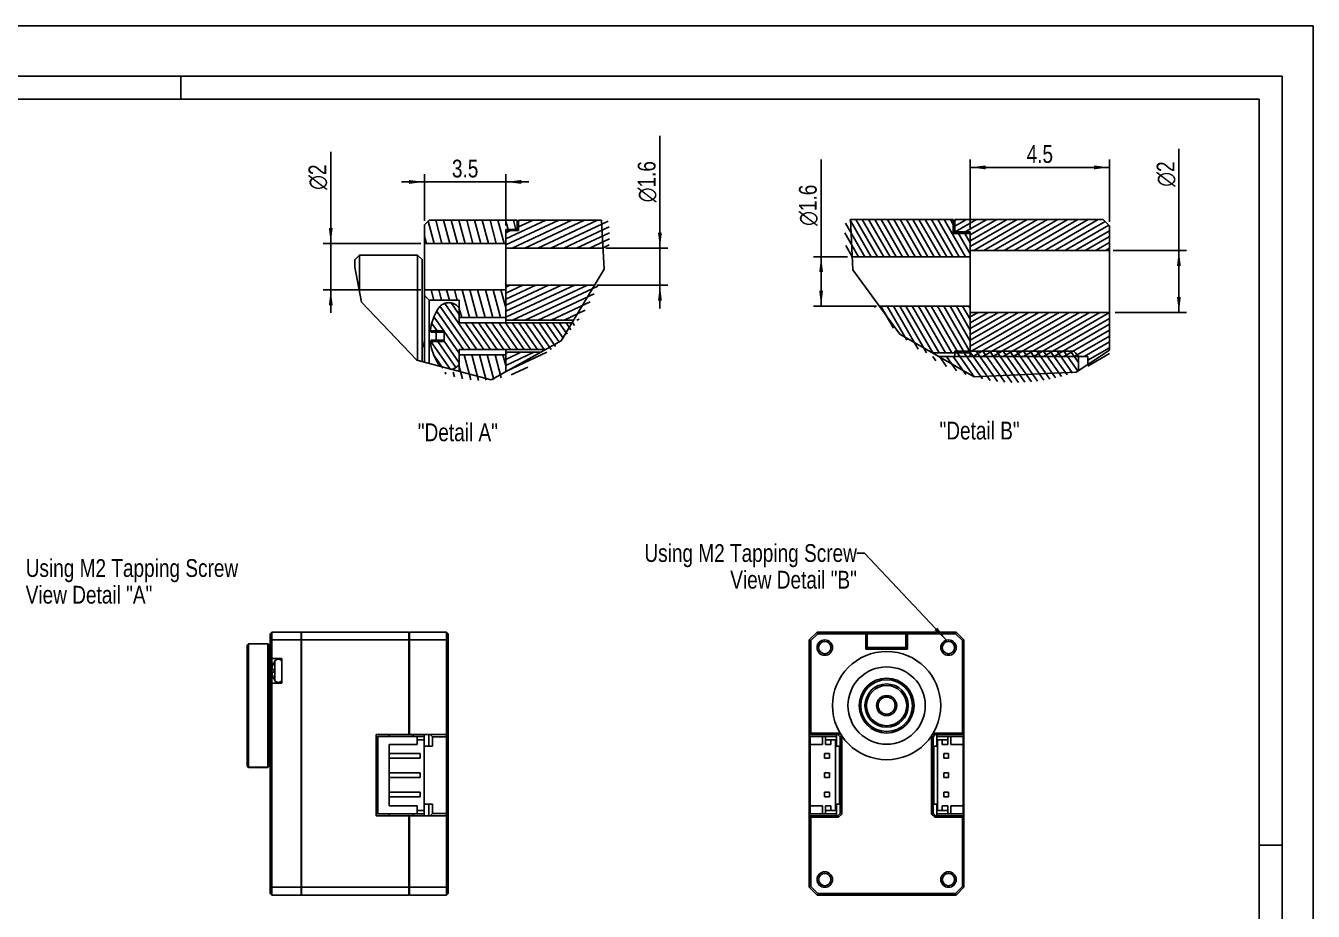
# Model space of a CAD drawing. Header units: millimetres. Extents: x 0 to 297, y 0 to 210.
# Drawn here: x 130.5 to 297, y 95.5 to 210 of the extents above; entities that cross this region are included whole.
import ezdxf

# ---------------------------------------------------------------- set-up
doc = ezdxf.new("R2010")
doc.units = ezdxf.units.MM
doc.header["$LTSCALE"] = 16.335
doc.layers.get('0').update_dxf_attribs({"linetype": 'CONTINUOUS'})
for name, color, linetype in [('02___PRT_ALL_AXES', 7, 'CONTINUOUS'), ('3_ALL_AXES', 7, 'CONTINUOUS'), ('7_ALL_FEATURES', 7, 'CONTINUOUS')]:
    doc.layers.add(name, color=color, linetype=linetype)
doc.styles.get("Standard").update_dxf_attribs({"font": 'txt', "width": 0.8})
doc.styles.add('TEXTSTYLE_1', font='gdt', dxfattribs={"width": 0.8})
doc.dimstyles.new('DIMSTYLE_2', dxfattribs={"dimtxt": 2.3, "dimasz": 2, "dimexe": 1, "dimexo": 0.5, "dimgap": 0.575, "dimtad": 1, "dimlfac": 0.333333, "dimdsep": 46, "dimtxsty": 'Standard', "dimblk": '_FILLED', "dimblk1": '_FILLED', "dimblk2": '_FILLED', "dimcen": 0.09, "dimazin": 2, "dimtp": 0.01, "dimtm": 0.01, "dimtfac": 1, "dimtofl": 0, "dimtmove": 0, "dimatfit": 3, "dimldrblk": '_FILLED', "dimfxl": 0, "dimtolj": 1, "dimarcsym": 0})
doc.dimstyles.new('DIMSTYLE_3', dxfattribs={"dimtxt": 2.3, "dimasz": 2, "dimexe": 1, "dimexo": 0.5, "dimgap": 0.575, "dimtad": 1, "dimlfac": 0.25, "dimdsep": 46, "dimtxsty": 'Standard', "dimblk": '_FILLED', "dimblk1": '_FILLED', "dimblk2": '_FILLED', "dimcen": 0.09, "dimazin": 2, "dimtp": 0.01, "dimtm": 0.01, "dimtfac": 1, "dimtofl": 0, "dimtmove": 0, "dimatfit": 3, "dimldrblk": '_FILLED', "dimfxl": 0, "dimtolj": 1, "dimarcsym": 0})
doc.dimstyles.get("Standard").update_dxf_attribs({"dimtxt": 2.3, "dimasz": 2, "dimexe": 1, "dimexo": 0.5, "dimtad": 1, "dimdsep": 46, "dimtxsty": 'Standard', "dimblk": '_FILLED', "dimblk1": '_FILLED', "dimblk2": '_FILLED', "dimcen": 0.09, "dimazin": 2, "dimtol": 1, "dimtp": 0.01, "dimtm": 0.01, "dimtfac": 1, "dimtofl": 0, "dimtmove": 0, "dimatfit": 3, "dimldrblk": '_FILLED', "dimfxl": 0, "dimtolj": 1, "dimarcsym": 0})
pattern_1 = [(125, (0, 0), (-0.5843662, -0.4091776), [])]

# ---------------------------------------------------------------- blocks, each defined once
blk = doc.blocks.new('_FILLED')
at = {"color": 0, "linetype": 'ByBlock'}
blk.add_solid([(0, 0), (-1, 0.125), (-1, -0.125)], dxfattribs=at)
blk = doc.blocks.new('*D5')
at = {"color": 2, "linetype": 'Continuous'}
for p, q in [((169.91, 181.85), (169.91, 193.69)), ((169.91, 193.69), (169.91, 178.85)), ((181.54, 181.85), (168.91, 181.85)), ((169.91, 172.85), (169.91, 178.85)), ((181.54, 175.85), (168.91, 175.85)), ((169.91, 175.85), (169.91, 172.85))]:
    blk.add_line(p, q, dxfattribs=at)
at = {"color": 2, "linetype": 'Continuous', "xscale": 2, "yscale": 2, "zscale": 2}
for p, rotation in [((169.91, 181.85), 270), ((169.91, 175.85), 90)]:
    blk.add_blockref('_FILLED', p, dxfattribs=dict(at, rotation=rotation))
at = {"color": 2, "linetype": 'Continuous', "insert": (167.03, 188.78), "char_height": 2.3, "width": 4.9067, "attachment_point": 1, "rotation": 90, "line_spacing_factor": 0.9, "style": 'TEXTSTYLE_1'}
blk.add_mtext('{\\fgdt;n}\\ftxt;2', dxfattribs=at)
blk = doc.blocks.new('*D6')
at = {"color": 2, "linetype": 'Continuous'}
for p, q in [((182.04, 184.75), (182.04, 190.8)), ((192.54, 184.15), (192.54, 190.8)), ((182.04, 189.8), (179.04, 189.8)), ((179.04, 189.8), (187.29, 189.8)), ((195.54, 189.8), (187.29, 189.8)), ((192.54, 189.8), (195.54, 189.8))]:
    blk.add_line(p, q, dxfattribs=at)
at = {"color": 2, "linetype": 'Continuous', "xscale": 2, "yscale": 2, "zscale": 2}
blk.add_blockref('_FILLED', (182.04, 189.8), dxfattribs=at)
at = {"color": 2, "linetype": 'Continuous', "xscale": 2, "yscale": 2, "zscale": 2, "rotation": 180}
blk.add_blockref('_FILLED', (192.54, 189.8), dxfattribs=at)
at = {"color": 2, "linetype": 'Continuous', "insert": (187.29, 192.68), "char_height": 2.3, "width": 5.52, "attachment_point": 2, "line_spacing_factor": 0.9}
blk.add_mtext('3.5', dxfattribs=at)
blk = doc.blocks.new('*D7')
at = {"color": 2, "linetype": 'Continuous'}
for p, q in [((212.49, 181.25), (212.49, 195.76)), ((212.49, 195.76), (212.49, 178.85)), ((213.49, 181.25), (205.51, 181.25)), ((212.49, 173.45), (212.49, 178.85)), ((213.49, 176.45), (204.32, 176.45)), ((212.49, 176.45), (212.49, 173.45))]:
    blk.add_line(p, q, dxfattribs=at)
at = {"color": 2, "linetype": 'Continuous', "xscale": 2, "yscale": 2, "zscale": 2}
for p, rotation in [((212.49, 181.25), 270), ((212.49, 176.45), 90)]:
    blk.add_blockref('_FILLED', p, dxfattribs=dict(at, rotation=rotation))
at = {"color": 2, "linetype": 'Continuous', "insert": (209.62, 187.17), "char_height": 2.3, "width": 8.5867, "attachment_point": 1, "rotation": 90, "line_spacing_factor": 0.9, "style": 'TEXTSTYLE_1'}
blk.add_mtext('{\\fgdt;n}\\ftxt;1.6', dxfattribs=at)
blk = doc.blocks.new('*D8')
at = {"color": 2, "linetype": 'Continuous'}
for p, q in [((279.62, 176.93), (279.62, 194.09)), ((271.13, 180.93), (280.62, 180.93)), ((279.62, 180.93), (279.62, 176.93)), ((279.62, 172.93), (279.62, 176.93)), ((271.38, 172.93), (280.62, 172.93))]:
    blk.add_line(p, q, dxfattribs=at)
at = {"color": 2, "linetype": 'Continuous', "xscale": 2, "yscale": 2, "zscale": 2}
for p, rotation in [((279.62, 180.93), 90), ((279.62, 172.93), 270)]:
    blk.add_blockref('_FILLED', p, dxfattribs=dict(at, rotation=rotation))
at = {"color": 2, "linetype": 'Continuous', "insert": (276.75, 189.18), "char_height": 2.3, "width": 4.9067, "attachment_point": 1, "rotation": 90, "line_spacing_factor": 0.9, "style": 'TEXTSTYLE_1'}
blk.add_mtext('{\\fgdt;n}\\ftxt;2', dxfattribs=at)
blk = doc.blocks.new('*D9')
at = {"color": 2, "linetype": 'Continuous'}
for p, q in [((252.63, 183.83), (252.63, 192.68)), ((252.63, 191.68), (261.63, 191.68)), ((270.63, 191.68), (261.63, 191.68)), ((270.63, 184.63), (270.63, 192.68))]:
    blk.add_line(p, q, dxfattribs=at)
at = {"color": 2, "linetype": 'Continuous', "xscale": 2, "yscale": 2, "zscale": 2, "rotation": 180}
blk.add_blockref('_FILLED', (252.63, 191.68), dxfattribs=at)
at = {"color": 2, "linetype": 'Continuous', "xscale": 2, "yscale": 2, "zscale": 2}
blk.add_blockref('_FILLED', (270.63, 191.68), dxfattribs=at)
at = {"color": 2, "linetype": 'Continuous', "insert": (261.63, 194.56), "char_height": 2.3, "width": 5.52, "attachment_point": 2, "line_spacing_factor": 0.9}
blk.add_mtext('4.5', dxfattribs=at)
blk = doc.blocks.new('*D10')
at = {"color": 2, "linetype": 'Continuous'}
for p, q in [((233.34, 176.93), (233.34, 192.71)), ((236.75, 180.13), (232.34, 180.13)), ((233.34, 180.13), (233.34, 176.93)), ((233.34, 173.73), (233.34, 176.93)), ((240.49, 173.73), (232.34, 173.73))]:
    blk.add_line(p, q, dxfattribs=at)
at = {"color": 2, "linetype": 'Continuous', "xscale": 2, "yscale": 2, "zscale": 2}
for p, rotation in [((233.34, 180.13), 90), ((233.34, 173.73), 270)]:
    blk.add_blockref('_FILLED', p, dxfattribs=dict(at, rotation=rotation))
at = {"color": 2, "linetype": 'Continuous', "insert": (230.47, 184.12), "char_height": 2.3, "width": 8.5867, "attachment_point": 1, "rotation": 90, "line_spacing_factor": 0.9, "style": 'TEXTSTYLE_1'}
blk.add_mtext('{\\fgdt;n}\\ftxt;1.6', dxfattribs=at)

msp = doc.modelspace()

# ---------------------------------------------------------------- hatches: boundary and pattern name
at = {"linetype": 'Continuous'}
h = msp.add_hatch(dxfattribs=at)
h.set_pattern_fill('DEFAULT__8', color=2, scale=0.705555, angle=120, style=0, pattern_type=0)
h.set_pattern_definition([(120, (0, 0), (-0.6110285, -0.3527775), [])])
edge = h.paths.add_edge_path()
edge.add_line((252.63, 167.703), (246.539, 167.703))
edge.add_spline(control_points=[(246.539, 167.703), (245.304, 168.557), (243.016, 170.415), (241.087, 172.576), (240.213, 173.732)], knot_values=[0, 0, 0, 0, 0.5, 1, 1, 1, 1], degree=3, periodic=0)
edge.add_line((240.213, 173.732), (252.63, 173.732))
edge.add_line((252.63, 173.732), (252.63, 167.703))
edge = h.paths.add_edge_path()
edge.add_line((252.63, 180.132), (236.846, 180.132))
edge.add_spline(control_points=[(236.846, 180.132), (236.662, 180.812), (236.399, 182.074), (236.369, 183.639), (236.5, 184.53), (236.611, 184.932)], knot_values=[0, 0, 0, 0, 0.3333333, 0.6666667, 1, 1, 1, 1], degree=3, periodic=0)
edge.add_line((236.611, 184.932), (250.43, 184.932))
edge.add_line((250.43, 184.932), (250.43, 183.132))
edge.add_line((250.43, 183.132), (252.63, 183.132))
edge.add_line((252.63, 183.132), (252.63, 180.132))
h = msp.add_hatch(dxfattribs=at)
h.set_pattern_fill('DEFAULT__10', color=2, scale=0.655458, angle=30, style=0, pattern_type=0)
h.set_pattern_definition([(30, (0, 0), (-0.327729, 0.5676432), [])])
edge = h.paths.add_edge_path()
edge.add_line((267.83, 167.23), (252.63, 167.23))
edge.add_line((252.63, 167.23), (252.63, 172.932))
edge.add_line((252.63, 172.932), (270.63, 172.932))
edge.add_line((270.63, 172.932), (270.63, 167.113))
edge.add_arc((258.075, 189.639), 25.789, 292.22644, 299.13316)
edge.add_line((267.83, 165.766), (267.83, 167.23))
h.paths.add_polyline_path([(269.83, 184.932), (270.63, 184.132), (270.63, 180.932), (252.63, 180.932), (252.63, 183.332), (250.63, 183.332), (250.63, 184.932)])
h = msp.add_hatch(dxfattribs=at)
h.set_pattern_fill('DEFAULT__4', color=2, scale=0.970137, angle=285, style=0, pattern_type=0)
h.set_pattern_definition([(285, (0, 0), (0.937081, 0.25109), [])])
edge = h.paths.add_edge_path()
edge.add_line((182.038, 175.85), (192.538, 175.85))
edge.add_line((192.538, 175.85), (192.538, 172.269))
edge.add_line((192.538, 172.269), (186.538, 172.269))
edge.add_line((186.538, 172.269), (186.538, 174.498))
edge.add_line((186.538, 174.498), (182.638, 174.498))
edge.add_arc((0.368, -2.037), 253.746, 44.08428, 44.27867)
edge.add_line((182.038, 175.115), (182.038, 175.85))
h.paths.add_polyline_path([(192.538, 181.85), (182.038, 181.85), (182.038, 184.25), (182.638, 184.85), (194.038, 184.85), (194.038, 183.65), (192.538, 183.65)])
edge = h.paths.add_edge_path()
edge.add_line((186.538, 167.432), (192.538, 167.432))
edge.add_line((192.538, 167.432), (192.538, 164.617))
edge.add_spline(control_points=[(192.538, 164.617), (192.211, 164.517), (191.569, 164.35), (190.95, 164.25), (190.646, 164.217)], knot_values=[0, 0, 0, 0, 0.5, 1, 1, 1, 1], degree=3, periodic=0)
edge.add_spline(control_points=[(190.646, 164.217), (190.014, 164.132), (188.685, 164.09), (186.505, 164.372), (184.909, 164.878), (184.076, 165.203)], knot_values=[0, 0, 0, 0, 0.3333333, 0.6666667, 1, 1, 1, 1], degree=3, periodic=0)
edge.add_line((184.076, 165.203), (186.538, 165.203))
edge.add_line((186.538, 165.203), (186.538, 167.432))
h = msp.add_hatch(dxfattribs=at)
h.set_pattern_fill('DEFAULT__3', color=2, scale=0.705555, angle=205, style=0, pattern_type=0)
h.set_pattern_definition([(205, (0, 0), (0.2981804, -0.63945), [])])
edge = h.paths.add_edge_path()
edge.add_line((192.538, 167.772), (198.132, 167.772))
edge.add_spline(control_points=[(198.132, 167.772), (197.469, 167.222), (196.17, 166.255), (194.287, 165.234), (193.11, 164.782), (192.538, 164.617)], knot_values=[0, 0, 0, 0, 0.3333333, 0.6666667, 1, 1, 1, 1], degree=3, periodic=0)
edge.add_line((192.538, 164.617), (192.538, 167.772))
edge = h.paths.add_edge_path()
edge.add_line((201.956, 171.929), (192.538, 171.929))
edge.add_line((192.538, 171.929), (192.538, 176.45))
edge.add_line((192.538, 176.45), (204.532, 176.45))
edge.add_spline(control_points=[(204.532, 176.45), (204.204, 175.692), (203.448, 174.181), (202.487, 172.678), (201.956, 171.929)], knot_values=[0, 0, 0, 0, 0.5, 1, 1, 1, 1], degree=3, periodic=0)
edge = h.paths.add_edge_path()
edge.add_line((205.881, 181.25), (192.538, 181.25))
edge.add_line((192.538, 181.25), (192.538, 183.5))
edge.add_line((192.538, 183.5), (194.188, 183.5))
edge.add_line((194.188, 183.5), (194.188, 184.85))
edge.add_line((194.188, 184.85), (205.741, 184.85))
edge.add_spline(control_points=[(205.741, 184.85), (205.865, 184.37), (206.012, 183.291), (205.958, 181.97), (205.881, 181.25)], knot_values=[0, 0, 0, 0, 0.5, 1, 1, 1, 1], degree=3, periodic=0)
h = msp.add_hatch(dxfattribs=at)
h.set_pattern_fill('DEFAULT__2', color=2, scale=0.713379, angle=125, style=0, pattern_type=0)
h.set_pattern_definition(pattern_1)
edge = h.paths.add_edge_path()
edge.add_line((186.538, 171.574), (201.695, 171.574))
edge.add_spline(control_points=[(201.695, 171.574), (201.199, 170.912), (200.178, 169.677), (199.1, 168.615), (198.547, 168.127)], knot_values=[0, 0, 0, 0, 0.5, 1, 1, 1, 1], degree=3, periodic=0)
edge.add_line((198.547, 168.127), (186.538, 168.127))
edge.add_line((186.538, 168.127), (186.538, 166.244))
edge.add_spline(control_points=[(186.538, 166.244), (186.487, 166.169), (186.376, 166.028), (186.177, 165.846), (185.953, 165.699), (185.708, 165.592), (185.45, 165.527), (185.186, 165.506), (184.921, 165.529), (184.664, 165.595), (184.421, 165.703), (184.199, 165.849), (184.002, 166.03), (183.892, 166.169), (183.842, 166.244)], knot_values=[0, 0, 0, 0, 0.0833333, 0.1666667, 0.25, 0.3333333, 0.4166667, 0.5, 0.5833333, 0.6666667, 0.75, 0.8333333, 0.9166667, 1, 1, 1, 1], degree=3, periodic=0)
edge.add_arc((189.238, 169.85), 6.49, 186.01246, 213.75715)
edge.add_line((182.783, 169.17), (184.588, 169.17))
edge.add_line((184.588, 169.17), (184.588, 170.53))
edge.add_line((184.588, 170.53), (182.783, 170.53))
edge.add_arc((189.238, 169.85), 6.49, 146.24285, 173.98754)
edge.add_spline(control_points=[(183.842, 173.457), (183.892, 173.532), (184.003, 173.672), (184.202, 173.855), (184.427, 174.001), (184.671, 174.108), (184.929, 174.173), (185.194, 174.195), (185.459, 174.172), (185.716, 174.106), (185.959, 173.998), (186.181, 173.852), (186.378, 173.671), (186.488, 173.531), (186.538, 173.457)], knot_values=[0, 0, 0, 0, 0.0833333, 0.1666667, 0.25, 0.3333333, 0.4166667, 0.5, 0.5833333, 0.6666667, 0.75, 0.8333333, 0.9166667, 1, 1, 1, 1], degree=3, periodic=0)
edge.add_line((186.538, 173.457), (186.538, 171.574))
h = msp.add_hatch(dxfattribs=at)
h.set_pattern_fill('DEFAULT__7', color=2, scale=0.713379, angle=125, style=0, pattern_type=0)
h.set_pattern_definition(pattern_1)
edge = h.paths.add_edge_path()
edge.add_line((247.26, 167.23), (250.63, 167.23))
edge.add_line((250.63, 167.23), (250.63, 167.932))
edge.add_line((250.63, 167.932), (266.03, 167.932))
edge.add_spline(control_points=[(266.03, 167.932), (266.102, 167.85), (266.242, 167.69), (266.442, 167.456), (266.569, 167.304), (266.63, 167.23)], knot_values=[0, 0, 0, 0, 0.3333333, 0.6666667, 1, 1, 1, 1], degree=3, periodic=0)
edge.add_line((266.63, 167.23), (266.63, 165.309))
edge.add_spline(control_points=[(266.63, 165.309), (265.652, 164.967), (263.717, 164.405), (260.835, 163.934), (258.088, 163.818), (255.507, 164.03), (253.907, 164.362), (253.136, 164.577)], knot_values=[0, 0, 0, 0, 0.2, 0.4, 0.6, 0.8, 1, 1, 1, 1], degree=3, periodic=0)
edge.add_spline(control_points=[(253.136, 164.577), (252.199, 164.826), (250.283, 165.517), (248.282, 166.594), (247.26, 167.23)], knot_values=[0, 0, 0, 0, 0.5, 1, 1, 1, 1], degree=3, periodic=0)

# ---------------------------------------------------------------- linework, layer by layer
at = {"color": 7, "linetype": 'Continuous'}
for p, q in [((0, 210), (297, 210)), ((297, 0), (297, 210)), ((293, 203.5), (8, 203.5)), ((150.5, 203.5), (150.5, 200.5)), ((293, 4.5), (293, 203.5)), ((237.13, 184.932), (237.445, 178.443)), ((250.43, 184.932), (237.13, 184.932)), ((250.43, 183.132), (250.43, 184.932)), ((250.63, 183.332), (250.63, 184.932)), ((269.83, 184.932), (250.63, 184.932)), ((270.63, 184.132), (269.83, 184.932)), ((182.038, 184.25), (182.638, 184.85)), ((182.038, 166.501), (182.038, 184.25)), ((194.038, 184.85), (182.638, 184.85)), ((192.538, 171.574), (192.538, 183.65)), ((192.538, 183.65), (194.038, 183.65)), ((194.188, 183.5), (192.538, 183.5)), ((194.038, 183.65), (194.038, 184.85)), ((194.188, 183.5), (194.188, 184.85)), ((204.926, 184.85), (194.188, 184.85)), ((205.291, 178.522), (204.926, 184.85)), ((252.63, 183.332), (250.63, 183.332)), ((252.63, 167.23), (252.63, 183.332)), ((270.63, 168.021), (270.63, 184.132)), ((182.038, 181.85), (192.538, 181.85)), ((250.43, 183.132), (252.63, 183.132)), ((205.134, 181.25), (192.538, 181.25)), ((252.63, 180.132), (237.363, 180.132)), ((270.63, 180.932), (252.63, 180.932)), ((173.038, 178.785), (173.865, 174.247)), ((199.714, 169.244), (205.291, 178.522)), ((237.445, 178.443), (243.531, 170.092)), ((182.038, 175.85), (192.538, 175.85)), ((204.046, 176.45), (192.538, 176.45)), ((173.865, 174.247), (181.064, 166.759)), ((182.638, 166.342), (182.638, 174.498)), ((186.538, 174.498), (182.638, 174.498)), ((186.538, 171.574), (186.538, 174.498)), ((252.63, 173.732), (240.878, 173.732)), ((186.538, 172.269), (192.538, 172.269)), ((186.538, 171.574), (201.114, 171.574)), ((201.328, 171.929), (192.538, 171.929)), ((270.63, 172.932), (252.63, 172.932)), ((182.783, 170.53), (184.588, 170.53)), ((184.588, 169.17), (184.588, 170.53)), ((243.531, 170.092), (253.136, 164.577)), ((182.783, 169.17), (184.588, 169.17)), ((190.646, 164.217), (199.714, 169.244)), ((181.064, 166.759), (190.646, 164.217)), ((186.538, 168.127), (197.699, 168.127)), ((186.538, 165.307), (186.538, 168.127)), ((186.538, 167.432), (192.538, 167.432)), ((192.538, 165.266), (192.538, 168.127)), ((197.059, 167.772), (192.538, 167.772)), ((252.63, 167.703), (247.691, 167.703)), ((248.516, 167.23), (250.63, 167.23)), ((250.63, 167.932), (266.03, 167.932)), ((250.63, 167.23), (250.63, 167.932)), ((267.83, 167.23), (252.63, 167.23)), ((266.334, 165.205), (270.63, 168.021)), ((266.63, 167.23), (266.63, 165.399)), ((267.83, 166.185), (267.83, 167.23)), ((253.136, 164.577), (266.334, 165.205)), ((175.978, 108.07), (175.978, 118.07)), ((181.978, 118.07), (175.978, 118.07)), ((177.478, 117.02), (181.078, 117.02)), ((177.478, 109.12), (177.478, 117.02)), ((181.078, 117.02), (181.078, 118.07)), ((181.078, 117.62), (181.978, 117.62)), ((181.978, 108.07), (181.978, 118.07)), ((231.913, 108.07), (231.913, 118.07)), ((231.913, 118.07), (235.313, 118.07)), ((231.913, 117.02), (233.51, 117.02)), ((233.51, 117.02), (233.51, 118.07)), ((233.913, 117.02), (233.913, 118.07)), ((233.913, 117.62), (235.21, 117.62)), ((234.61, 117.02), (233.913, 117.02)), ((234.61, 117.62), (234.61, 117.02)), ((235.21, 117.62), (235.21, 108.52)), ((235.713, 116.82), (235.713, 109.32)), ((247.913, 109.32), (247.913, 116.82)), ((251.713, 118.07), (248.313, 118.07)), ((248.415, 117.62), (249.713, 117.62)), ((248.415, 108.52), (248.415, 117.62)), ((249.015, 117.02), (249.015, 117.62)), ((249.713, 117.02), (249.015, 117.02)), ((249.713, 117.02), (249.713, 118.07)), ((250.115, 118.07), (250.115, 117.02)), ((250.115, 117.02), (251.713, 117.02)), ((251.713, 118.07), (251.713, 108.07)), ((175.978, 115.89), (175.778, 115.89)), ((175.978, 115.25), (175.778, 115.25)), ((177.478, 115.89), (181.478, 115.89)), ((177.478, 115.25), (181.478, 115.25)), ((181.478, 115.89), (181.478, 115.25)), ((233.793, 115.89), (233.793, 115.25)), ((234.433, 115.89), (233.793, 115.89)), ((233.793, 115.25), (234.433, 115.25)), ((234.433, 115.25), (234.433, 115.89)), ((249.833, 115.89), (249.193, 115.89)), ((249.193, 115.89), (249.193, 115.25)), ((249.193, 115.25), (249.833, 115.25)), ((249.833, 115.25), (249.833, 115.89)), ((175.978, 113.39), (175.778, 113.39)), ((177.478, 113.39), (181.478, 113.39)), ((181.478, 113.39), (181.478, 112.75)), ((233.793, 113.39), (233.793, 112.75)), ((234.433, 113.39), (233.793, 113.39)), ((234.433, 112.75), (234.433, 113.39)), ((249.833, 113.39), (249.193, 113.39)), ((249.193, 113.39), (249.193, 112.75)), ((249.833, 112.75), (249.833, 113.39)), ((175.978, 112.75), (175.778, 112.75)), ((177.478, 112.75), (181.478, 112.75)), ((233.793, 112.75), (234.433, 112.75)), ((249.193, 112.75), (249.833, 112.75)), ((175.978, 110.89), (175.778, 110.89)), ((175.978, 110.25), (175.778, 110.25)), ((177.478, 110.89), (181.478, 110.89)), ((177.478, 110.25), (181.478, 110.25)), ((181.478, 110.89), (181.478, 110.25)), ((233.793, 110.89), (233.793, 110.25)), ((234.433, 110.89), (233.793, 110.89)), ((233.793, 110.25), (234.433, 110.25)), ((234.433, 110.25), (234.433, 110.89)), ((249.833, 110.89), (249.193, 110.89)), ((249.193, 110.89), (249.193, 110.25)), ((249.193, 110.25), (249.833, 110.25)), ((249.833, 110.25), (249.833, 110.89)), ((181.078, 109.12), (177.478, 109.12)), ((181.078, 108.07), (181.078, 109.12)), ((181.978, 108.52), (181.078, 108.52)), ((233.51, 109.12), (231.913, 109.12)), ((233.51, 108.07), (233.51, 109.12)), ((233.913, 108.07), (233.913, 109.12)), ((233.913, 109.12), (234.61, 109.12)), ((235.21, 108.52), (233.913, 108.52)), ((234.61, 109.12), (234.61, 108.52)), ((249.713, 108.52), (248.415, 108.52)), ((249.015, 109.12), (249.713, 109.12)), ((249.015, 108.52), (249.015, 109.12)), ((249.713, 109.12), (249.713, 108.07)), ((251.713, 109.12), (250.115, 109.12)), ((250.115, 109.12), (250.115, 108.07)), ((175.978, 108.07), (181.978, 108.07)), ((231.913, 108.07), (235.313, 108.07)), ((248.313, 108.07), (251.713, 108.07)), ((290, 104), (293, 104))]:
    msp.add_line(p, q, dxfattribs=at)
at = {"color": 1, "linetype": 'Continuous'}
for p, q in [((290, 200.5), (16, 200.5)), ((290, 7.5), (290, 200.5))]:
    msp.add_line(p, q, dxfattribs=at)
at = {"color": 2, "linetype": 'Continuous'}
msp.add_line((250.63, 167.23), (252.63, 167.23), dxfattribs=at)
at = {"color": 7, "linetype": 'Continuous'}
for points in [[(182.038, 175.115), (182.539, 174.599), (182.638, 174.498)], [(183.842, 173.457), (183.921, 173.566), (184.009, 173.668), (184.104, 173.762), (184.206, 173.849), (184.315, 173.926), (184.43, 173.995), (184.55, 174.053), (184.674, 174.101), (184.801, 174.139), (184.93, 174.166), (185.062, 174.182), (185.194, 174.187), (185.326, 174.181), (185.457, 174.165), (185.587, 174.137), (185.714, 174.099), (185.837, 174.05), (185.955, 173.991), (186.069, 173.923), (186.177, 173.846), (186.278, 173.76), (186.372, 173.666), (186.459, 173.565), (186.538, 173.457)], [(182.911, 170.378), (182.894, 170.38), (182.877, 170.384), (182.862, 170.392), (182.847, 170.403), (182.834, 170.417), (182.822, 170.433), (182.811, 170.453), (182.801, 170.475), (182.791, 170.501), (182.783, 170.53)], [(182.783, 169.17), (182.791, 169.199), (182.8, 169.225), (182.81, 169.247), (182.821, 169.267), (182.834, 169.284), (182.847, 169.298), (182.862, 169.308), (182.877, 169.316), (182.894, 169.321), (182.911, 169.322)], [(266.03, 167.932), (266.136, 167.81), (266.24, 167.691), (266.342, 167.573), (266.441, 167.457), (266.537, 167.342), (266.63, 167.23)], [(184.084, 165.958), (184.007, 166.034), (183.921, 166.135), (183.842, 166.244)], [(186.538, 166.244), (186.458, 166.135), (186.371, 166.033), (186.276, 165.938), (186.173, 165.852), (186.064, 165.774), (185.949, 165.706), (185.83, 165.648), (185.706, 165.599), (185.579, 165.562), (185.578, 165.561)]]:
    msp.add_lwpolyline(points, dxfattribs=at)
for start, end in [(146.24285, 173.98754), (186.01246, 213.75715)]:
    msp.add_arc((189.238, 169.85), 6.49, start, end, dxfattribs=at)
at = {"layer": '02___PRT_ALL_AXES', "color": 7, "linetype": 'Continuous'}
msp.add_line((161.778, 114.07), (159.278, 114.07), dxfattribs=at)
for centre, radius in [((233.813, 129.57), 0.8), ((249.813, 129.57), 0.8), ((241.813, 122.07), 7), ((241.813, 122.07), 5), ((233.813, 99.57), 0.8), ((249.813, 99.57), 0.8)]:
    msp.add_circle(centre, radius, dxfattribs=at)
at = {"layer": '3_ALL_AXES', "color": 9, "linetype": 'Continuous'}
msp.add_line((162.679, 125.303), (162.679, 127.837), dxfattribs=at)
at = {"layer": '3_ALL_AXES', "color": 7, "linetype": 'Continuous'}
for centre, radius, start, end in [((164.478, 126.57), 2.2, 144.83955, 150), ((163.129, 127.52), 0.55, 35.16045, 144.83955), ((164.478, 126.57), 2.2, 210, 215.16045), ((163.129, 125.619), 0.55, 215.16045, 324.83955)]:
    msp.add_arc(centre, radius, start, end, dxfattribs=at)
at = {"layer": '7_ALL_FEATURES', "color": 7, "linetype": 'Continuous'}
for p, q in [((194.038, 183.65), (194.038, 183.5)), ((250.63, 183.132), (250.63, 183.332)), ((173.638, 180.343), (173.045, 179.75)), ((173.638, 180.343), (173.638, 175.492)), ((181.138, 180.343), (173.638, 180.343)), ((181.138, 166.74), (181.138, 180.343)), ((181.73, 179.75), (181.138, 180.343)), ((173.038, 178.785), (173.038, 179.75)), ((181.73, 179.75), (181.738, 179.75)), ((181.738, 179.75), (181.738, 166.581)), ((184.588, 170.378), (182.911, 170.378)), ((183.522, 169.322), (183.522, 170.378)), ((184.588, 169.322), (182.911, 169.322)), ((159.278, 130.067), (159.08, 129.87)), ((159.278, 130.067), (159.278, 114.115)), ((161.778, 130.067), (159.278, 130.067)), ((161.778, 114.115), (161.778, 130.067)), ((161.975, 129.87), (161.778, 130.067)), ((162.278, 131.57), (162.078, 131.37)), ((162.078, 97.77), (162.078, 131.37)), ((162.278, 130.57), (162.078, 130.487)), ((162.278, 97.57), (162.278, 131.57)), ((166.078, 131.57), (162.278, 131.57)), ((162.278, 130.57), (166.078, 130.57)), ((166.078, 131.57), (166.078, 97.57)), ((166.078, 131.12), (166.128, 131.12)), ((166.078, 130.383), (166.128, 130.383)), ((166.128, 97.57), (166.128, 131.57)), ((166.128, 131.57), (180.028, 131.57)), ((166.128, 130.57), (180.028, 130.57)), ((180.028, 118.32), (180.028, 131.57)), ((180.078, 131.12), (180.028, 131.12)), ((180.078, 130.383), (180.028, 130.383)), ((180.078, 118.32), (180.078, 131.57)), ((180.078, 131.57), (184.878, 131.57)), ((184.878, 130.57), (180.078, 130.57)), ((184.878, 97.57), (184.878, 131.57)), ((185.078, 131.37), (184.878, 131.57)), ((184.878, 130.57), (185.078, 130.487)), ((185.078, 97.77), (185.078, 131.37)), ((232.813, 131.57), (231.813, 130.57)), ((231.813, 130.57), (231.813, 98.57)), ((231.813, 130.57), (232.013, 130.487)), ((232.895, 131.37), (232.013, 130.487)), ((232.013, 130.487), (232.013, 118.52)), ((232.895, 131.37), (232.813, 131.57)), ((232.813, 131.57), (250.813, 131.57)), ((239.113, 131.37), (232.895, 131.37)), ((239.113, 131.57), (239.313, 131.37)), ((239.213, 131.47), (239.113, 131.37)), ((239.113, 131.37), (239.113, 129.37)), ((239.313, 129.57), (239.313, 131.57)), ((244.313, 131.37), (239.313, 131.37)), ((244.313, 131.37), (244.513, 131.57)), ((244.313, 129.57), (244.313, 131.57)), ((244.513, 131.37), (244.413, 131.47)), ((244.513, 129.37), (244.513, 131.37)), ((250.73, 131.37), (244.513, 131.37)), ((250.813, 131.57), (250.73, 131.37)), ((251.613, 130.487), (250.73, 131.37)), ((251.813, 130.57), (250.813, 131.57)), ((251.613, 130.487), (251.813, 130.57)), ((251.613, 118.52), (251.613, 130.487)), ((251.813, 98.57), (251.813, 130.57)), ((159.078, 114.27), (159.078, 129.87)), ((161.975, 129.87), (161.978, 129.87)), ((161.978, 114.27), (161.978, 129.87)), ((162.278, 128.17), (162.078, 128.37)), ((239.313, 129.57), (239.113, 129.37)), ((244.513, 129.37), (239.113, 129.37)), ((239.313, 129.57), (244.313, 129.57)), ((244.313, 129.57), (244.513, 129.37)), ((162.278, 128.17), (163.578, 128.17)), ((162.369, 126.746), (162.573, 126.746)), ((162.573, 127.67), (162.573, 127.656)), ((162.573, 126.746), (162.573, 126.394)), ((163.578, 124.97), (163.578, 128.17)), ((162.278, 124.97), (162.078, 124.77)), ((162.278, 124.97), (163.578, 124.97)), ((162.573, 126.394), (162.369, 126.394)), ((162.573, 125.484), (162.573, 125.47)), ((175.778, 118.32), (175.778, 107.82)), ((175.778, 118.32), (184.878, 118.32)), ((177.478, 118.07), (177.478, 118.32)), ((180.578, 118.32), (180.578, 118.07)), ((181.978, 118.07), (181.978, 118.32)), ((182.578, 116.82), (182.578, 118.32)), ((183.078, 118.02), (182.778, 118.32)), ((185.078, 118.52), (184.878, 118.32)), ((232.013, 118.52), (231.813, 118.32)), ((231.813, 118.32), (235.513, 118.32)), ((232.013, 118.52), (235.595, 118.52)), ((235.313, 116.82), (235.313, 118.32)), ((235.513, 118.32), (235.595, 118.52)), ((235.813, 118.02), (235.513, 118.32)), ((236.013, 118.103), (235.595, 118.52)), ((248.03, 118.52), (247.613, 118.103)), ((248.113, 118.32), (247.813, 118.02)), ((248.03, 118.52), (251.613, 118.52)), ((248.113, 118.32), (248.03, 118.52)), ((248.113, 118.32), (251.813, 118.32)), ((248.313, 118.32), (248.313, 116.82)), ((251.813, 118.32), (251.613, 118.52)), ((175.978, 118.02), (175.778, 118.02)), ((183.078, 116.82), (181.978, 116.82)), ((184.878, 118.02), (183.078, 118.02)), ((183.078, 116.82), (183.078, 118.02)), ((184.878, 118.02), (185.078, 118.103)), ((235.813, 116.82), (235.313, 116.82)), ((235.813, 118.02), (236.013, 118.103)), ((235.813, 118.02), (235.813, 108.12)), ((236.013, 118.103), (236.013, 108.037)), ((247.813, 118.02), (247.613, 118.103)), ((247.613, 108.037), (247.613, 118.103)), ((247.813, 108.12), (247.813, 118.02)), ((248.313, 116.82), (247.813, 116.82)), ((159.078, 114.27), (159.278, 114.07)), ((159.079, 114.312), (159.091, 114.3)), ((159.079, 114.286), (159.106, 114.286)), ((159.245, 114.122), (159.079, 114.286)), ((159.091, 114.3), (159.278, 114.115)), ((159.278, 114.088), (159.245, 114.122)), ((161.778, 114.115), (159.278, 114.115)), ((159.278, 114.07), (159.278, 114.088)), ((161.778, 114.088), (159.278, 114.088)), ((161.778, 114.115), (161.964, 114.3)), ((161.978, 114.27), (161.778, 114.07)), ((161.811, 114.122), (161.778, 114.088)), ((161.778, 114.088), (161.778, 114.07)), ((161.976, 114.286), (161.811, 114.122)), ((161.95, 114.286), (161.976, 114.286)), ((161.964, 114.3), (161.976, 114.312)), ((181.978, 109.32), (183.078, 109.32)), ((182.578, 107.82), (182.578, 109.32)), ((183.078, 108.12), (183.078, 109.32)), ((235.313, 107.82), (235.313, 109.32)), ((235.313, 109.32), (235.813, 109.32)), ((247.813, 109.32), (248.313, 109.32)), ((248.313, 109.32), (248.313, 107.82)), ((175.978, 108.12), (175.778, 108.12)), ((175.778, 107.82), (184.878, 107.82)), ((177.478, 107.82), (177.478, 108.07)), ((180.028, 107.82), (180.028, 97.57)), ((180.078, 97.57), (180.078, 107.82)), ((180.578, 108.07), (180.578, 107.82)), ((181.978, 107.82), (181.978, 108.07)), ((182.778, 107.82), (183.078, 108.12)), ((184.878, 108.12), (183.078, 108.12)), ((184.878, 108.12), (185.078, 108.037)), ((184.878, 107.82), (185.078, 107.62)), ((231.813, 107.82), (232.013, 107.62)), ((235.513, 107.82), (231.813, 107.82)), ((232.013, 107.62), (232.013, 98.653)), ((235.595, 107.62), (232.013, 107.62)), ((235.513, 107.82), (235.813, 108.12)), ((235.513, 107.82), (235.595, 107.62)), ((235.595, 107.62), (236.013, 108.037)), ((235.813, 108.12), (236.013, 108.037)), ((247.813, 108.12), (247.613, 108.037)), ((247.613, 108.037), (248.03, 107.62)), ((247.813, 108.12), (248.113, 107.82)), ((248.113, 107.82), (248.03, 107.62)), ((251.613, 107.62), (248.03, 107.62)), ((251.813, 107.82), (248.113, 107.82)), ((251.613, 107.62), (251.813, 107.82)), ((251.613, 98.653), (251.613, 107.62)), ((162.278, 98.57), (162.078, 98.653)), ((162.278, 98.57), (166.078, 98.57)), ((166.078, 98.756), (166.128, 98.756)), ((166.128, 98.57), (180.028, 98.57)), ((180.078, 98.756), (180.028, 98.756)), ((184.878, 98.57), (180.078, 98.57)), ((185.078, 98.653), (184.878, 98.57)), ((232.013, 98.653), (231.813, 98.57)), ((231.813, 98.57), (232.813, 97.57)), ((232.013, 98.653), (232.895, 97.77)), ((250.73, 97.77), (251.613, 98.653)), ((250.813, 97.57), (251.813, 98.57)), ((251.813, 98.57), (251.613, 98.653)), ((162.278, 97.57), (162.078, 97.77)), ((162.278, 97.57), (166.078, 97.57)), ((166.078, 98.02), (166.128, 98.02)), ((166.128, 97.57), (180.028, 97.57)), ((180.078, 98.02), (180.028, 98.02)), ((184.878, 97.57), (180.078, 97.57)), ((184.878, 97.57), (185.078, 97.77)), ((232.813, 97.57), (232.895, 97.77)), ((232.813, 97.57), (250.813, 97.57)), ((232.895, 97.77), (250.73, 97.77)), ((250.73, 97.77), (250.813, 97.57))]:
    msp.add_line(p, q, dxfattribs=at)
for centre, radius in [((233.813, 129.57), 1), ((249.813, 129.57), 1), ((241.813, 122.07), 3.55), ((241.813, 122.07), 3.35), ((241.813, 122.07), 2.8), ((241.813, 122.07), 2.6), ((241.813, 122.07), 1.3), ((241.813, 122.07), 1.1), ((233.813, 99.57), 1), ((249.813, 99.57), 1)]:
    msp.add_circle(centre, radius, dxfattribs=at)
for centre, radius, start, end in [((183.238, 169.298), 1.5, 180, 216.72115), ((164.478, 126.57), 2.193, 150.3208, 164.09285), ((162.478, 126.386), 0.5, 180, 216.72115), ((164.478, 126.57), 2.193, 195.90715, 209.6792), ((162.478, 117.754), 0.5, 143.27885, 180)]:
    msp.add_arc(centre, radius, start, end, dxfattribs=at)
for points, knots in [([(162.369, 127.171), (162.361, 127.144), (162.348, 127.09), (162.332, 127.012), (162.322, 126.939), (162.318, 126.874), (162.321, 126.821), (162.328, 126.785), (162.339, 126.764), (162.347, 126.753), (162.358, 126.747), (162.365, 126.746), (162.369, 126.746)], [0, 0, 0, 0, 0.1865948, 0.3663963, 0.5322633, 0.6773722, 0.7962062, 0.8860246, 0.9206481, 0.9496668, 0.9751401, 1, 1, 1, 1]), ([(162.369, 126.394), (162.365, 126.394), (162.358, 126.392), (162.347, 126.386), (162.339, 126.375), (162.328, 126.355), (162.321, 126.318), (162.318, 126.265), (162.322, 126.201), (162.332, 126.127), (162.348, 126.049), (162.361, 125.996), (162.369, 125.969)], [0, 0, 0, 0, 0.0248595, 0.0503338, 0.0793524, 0.1139767, 0.2037995, 0.322648, 0.4677543, 0.6336142, 0.81341, 1, 1, 1, 1])]:
    msp.add_open_spline(points, degree=3, knots=knots, dxfattribs=at)

# ---------------------------------------------------------------- texts
at = {"color": 2, "linetype": 'Continuous', "char_height": 2.3, "line_spacing_factor": 0.9}
for s, insert, width, attachment_point in [('"Detail A"', (181.167, 158.568), 18.4, 1), ('"Detail B"', (248.656, 158.789), 18.4, 1), ('Using M2 Tapping Screw\\PView Detail "B"', (237.966, 142.95), 40.48, 3), ('Using M2 Tapping Screw\\PView Detail "A"', (130.448, 141.01), 40.48, 1)]:
    msp.add_mtext(s, dxfattribs=dict(at, insert=insert, width=width, attachment_point=attachment_point))

# ---------------------------------------------------------------- dimensions: what is measured, and where the dimension line sits
at = {"color": 2, "linetype": 'Continuous'}
for base, p1, p2, dimstyle, picture, middle in [((212.49, 176.45), (205.013, 181.25), (203.818, 176.45), 'DIMSTYLE_2', '*D7', (212.49, 191.467)), ((169.908, 175.85), (182.038, 181.85), (182.038, 175.85), 'DIMSTYLE_2', '*D5', (169.908, 191.232)), ((279.622, 172.932), (270.63, 180.932), (270.878, 172.932), 'DIMSTYLE_3', '*D8', (279.622, 191.637)), ((233.344, 173.732), (237.254, 180.132), (240.992, 173.732), 'DIMSTYLE_3', '*D10', (233.344, 188.414))]:
    dim = msp.add_linear_dim(base=base, p1=p1, p2=p2, angle=270, text='%%c<>', dimstyle=dimstyle, dxfattribs=at)
    dim.commit()
    dim.dimension.update_dxf_attribs({"geometry": picture, "text_midpoint": middle, "dimtype": 160})
dim = msp.add_linear_dim(base=(252.63, 191.682), p1=(270.63, 184.132), p2=(252.63, 183.332), angle=180, dimstyle='DIMSTYLE_3', dxfattribs=at)
dim.commit()
dim.dimension.update_dxf_attribs({"geometry": '*D9', "text_midpoint": (261.687, 191.682), "dimtype": 160})
dim = msp.add_linear_dim(base=(192.538, 189.803), p1=(182.038, 184.25), p2=(192.538, 183.65), dimstyle='DIMSTYLE_2', dxfattribs=at)
dim.commit()
dim.dimension.update_dxf_attribs({"geometry": '*D6', "text_midpoint": (187.345, 189.803), "dimtype": 160})

# ---------------------------------------------------------------- leaders
at = {"color": 2, "linetype": 'Continuous', "annotation_type": 0, "has_hookline": 1, "hookline_direction": 1, "text_width": 37.455}
msp.add_leader([(249.554, 130.536), (238.966, 141.8), (237.966, 141.8)], dimstyle='Standard', override={"dimtad": 0}, dxfattribs=at)

doc.saveas('drawing.dxf')
